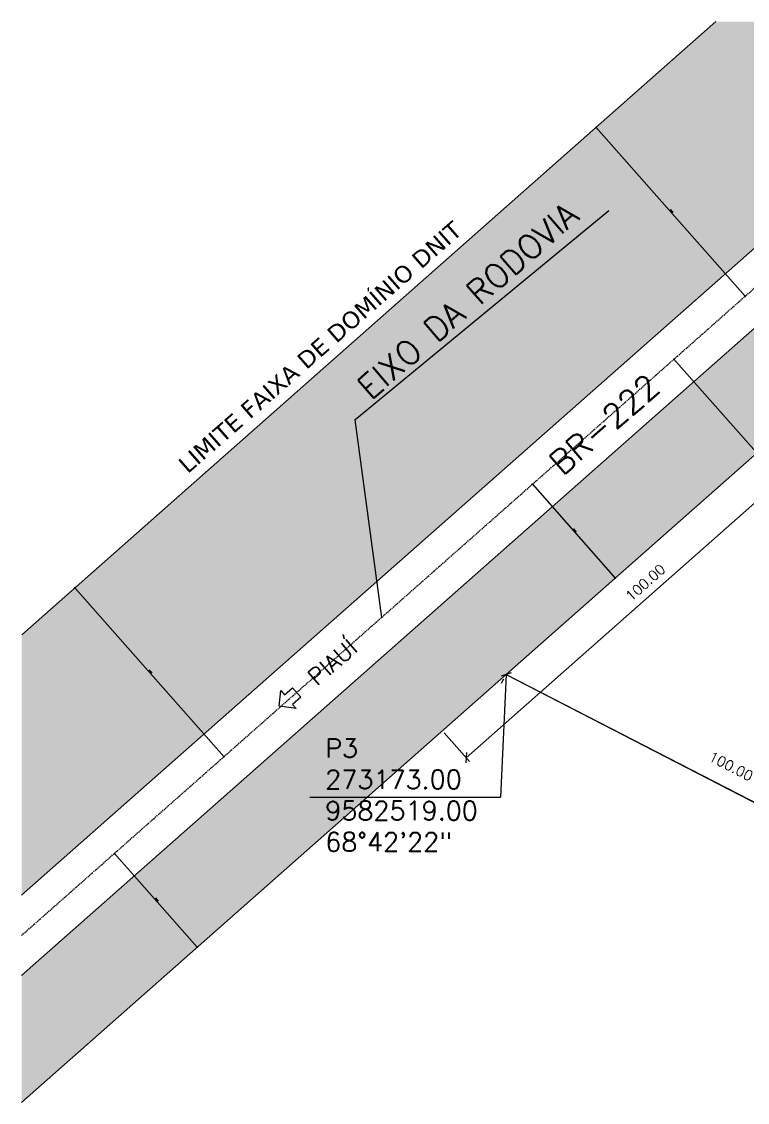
# Model space of a CAD drawing. Header units: millimetres. Extents: x 1111 to 2600, y -509 to -91.
# Drawn here: x 2299.7 to 2444.7, y -306.3 to -90.5 of the extents above; entities that cross this region are included whole.
import ezdxf

# ---------------------------------------------------------------- set-up
doc = ezdxf.new("R2010")
doc.units = ezdxf.units.MM
doc.header["$PDMODE"] = 35
doc.linetypes.add('HIDDEN', pattern=[0.375, 0.25, -0.125])
for name, color, linetype in [('ARQ-COTAS', 30, 'Continuous'), ('ARQ-PENA-01', 1, 'Continuous'), ('ARQ-PENA-05', 5, 'Continuous'), ('ARQ-TEXTO2', 2, 'Continuous'), ('ARQ-TEXTO3', 3, 'Continuous'), ('TERRENO', 6, 'Continuous')]:
    doc.layers.add(name, color=color, linetype=linetype)
doc.styles.add('Agt', font='verdana.ttf', dxfattribs={"height": 1.6})
doc.styles.add('ROMANS', font='romans')
doc.styles.add('Romans_Anot', font='romans.shx')
doc.dimstyles.new('Escala 1-100', dxfattribs={"dimtxt": 0.2, "dimasz": 0.15, "dimexe": 0.1, "dimexo": 0.2, "dimgap": 0.15, "dimtad": 1, "dimzin": 4, "dimdsep": 46, "dimtxsty": 'Romans_Anot', "dimblk": 'OBLIQUE', "dimcen": 0.25, "dimclrd": 256, "dimclre": 256, "dimclrt": 2, "dimadec": 0, "dimazin": 0, "dimtfac": 1, "dimtix": 1, "dimtmove": 2, "dimatfit": 3, "dimfxl": 0, "dimlwd": -1, "dimlwe": -1, "dimarcsym": 0})
doc.dimstyles.new('Escala 1-1000', dxfattribs={"dimscale": 10, "dimtxt": 0.2, "dimasz": 0.15, "dimexe": 0.1, "dimexo": 0.2, "dimgap": 0.15, "dimtad": 1, "dimzin": 4, "dimdsep": 46, "dimtxsty": 'Romans_Anot', "dimblk": 'OBLIQUE', "dimcen": 0.25, "dimclrd": 256, "dimclre": 256, "dimclrt": 2, "dimadec": 0, "dimazin": 0, "dimtfac": 1, "dimtix": 1, "dimtmove": 2, "dimatfit": 3, "dimfxl": 0, "dimlwd": -1, "dimlwe": -1, "dimarcsym": 0})

# ---------------------------------------------------------------- blocks, each defined once
blk = doc.blocks.new('_Oblique')
at = {"color": 0, "linetype": 'ByBlock', "lineweight": -2}
blk.add_line((-0.5, -0.5), (0.5, 0.5), dxfattribs=at)
blk = doc.blocks.new('*D413')
at = {"layer": 'ARQ-COTAS', "transparency": 16777216}
for p, q in [((2459.06, -166.35), (2464.11, -172.06)), ((2388.48, -237.5), (2463.45, -171.31)), ((2384.09, -232.53), (2389.14, -238.24))]:
    blk.add_line(p, q, dxfattribs=at)
at = {"layer": 'DEFPOINTS', "color": 0, "transparency": 16777216}
for p in [(2457.74, -164.85), (2463.45, -171.31), (2382.77, -231.03)]:
    blk.add_point(p, dxfattribs=at)
at = {"layer": 'ARQ-COTAS', "transparency": 16777216, "xscale": 1.5, "yscale": 1.5, "zscale": 1.5}
for p, rotation in [((2463.45, -171.31), 41.43890348108829), ((2388.48, -237.5), 221.4389034810883)]:
    blk.add_blockref('_Oblique', p, dxfattribs=dict(at, rotation=rotation))
at = {"layer": 'ARQ-COTAS', "color": 2, "transparency": 16777216, "insert": (2424.31, -202.53), "char_height": 2, "attachment_point": 5, "rotation": 41.4389, "style": 'Romans_Anot'}
blk.add_mtext('100.00', dxfattribs=at)
blk = doc.blocks.new('*D418')
at = {"layer": 'ARQ-COTAS', "transparency": 16777216}
for p, q in [((2395.57, -222.65), (2396.02, -221.76)), ((2396.48, -220.87), (2485.37, -266.69)), ((2484.45, -268.46), (2484.91, -267.58))]:
    blk.add_line(p, q, dxfattribs=at)
at = {"layer": 'DEFPOINTS', "color": 0, "transparency": 16777216}
for p in [(2396.48, -220.87), (2485.37, -266.69), (2485.37, -266.69)]:
    blk.add_point(p, dxfattribs=at)
at = {"layer": 'ARQ-COTAS', "transparency": 16777216, "xscale": 1.5, "yscale": 1.5, "zscale": 1.5}
for p, rotation in [((2396.48, -220.87), 152.7326999590458), ((2485.37, -266.69), 332.7326999590458)]:
    blk.add_blockref('_Oblique', p, dxfattribs=dict(at, rotation=rotation))
at = {"layer": 'ARQ-COTAS', "color": 2, "transparency": 16777216, "insert": (2441.42, -239.22), "char_height": 2, "attachment_point": 5, "rotation": 332.7327, "style": 'Romans_Anot'}
blk.add_mtext('100.00', dxfattribs=at)
blk = doc.blocks.new('*D430')
at = {"layer": 'ARQ-COTAS', "transparency": 16777216}
for p, q in [((2401.59, -183.02), (2401.65, -182.96)), ((2401.72, -182.9), (2418.28, -201.63)), ((2418.13, -201.76), (2418.21, -201.69))]:
    blk.add_line(p, q, dxfattribs=at)
at = {"layer": 'DEFPOINTS', "color": 0, "transparency": 16777216}
for p in [(2401.74, -182.89), (2418.28, -201.63), (2418.28, -201.63)]:
    blk.add_point(p, dxfattribs=at)
at = {"layer": 'ARQ-COTAS', "transparency": 16777216, "xscale": 0.15, "yscale": 0.15, "zscale": 0.15}
for p, rotation in [((2401.72, -182.9), 131.4803139421148), ((2418.28, -201.63), 311.4803139421149)]:
    blk.add_blockref('_Oblique', p, dxfattribs=dict(at, rotation=rotation))
at = {"layer": 'ARQ-COTAS', "color": 2, "transparency": 16777216, "insert": (2410.19, -192.1), "char_height": 0.2, "attachment_point": 5, "rotation": 311.4803, "style": 'Romans_Anot'}
blk.add_mtext('25.00', dxfattribs=at)
blk = doc.blocks.new('*D431')
at = {"layer": 'ARQ-COTAS', "transparency": 16777216}
for p, q in [((2414.29, -111.78), (2414.37, -111.71)), ((2444.25, -145.36), (2414.44, -111.64)), ((2444.37, -145.25), (2444.32, -145.29))]:
    blk.add_line(p, q, dxfattribs=at)
at = {"layer": 'DEFPOINTS', "color": 0, "transparency": 16777216}
for p in [(2414.44, -111.64), (2414.44, -111.64), (2444.22, -145.38)]:
    blk.add_point(p, dxfattribs=at)
at = {"layer": 'ARQ-COTAS', "transparency": 16777216, "xscale": 0.15, "yscale": 0.15, "zscale": 0.15}
for p, rotation in [((2414.44, -111.64), 131.4803139421148), ((2444.25, -145.36), 311.4803139421149)]:
    blk.add_blockref('_Oblique', p, dxfattribs=dict(at, rotation=rotation))
at = {"layer": 'ARQ-COTAS', "color": 2, "transparency": 16777216, "insert": (2429.53, -128.33), "char_height": 0.2, "attachment_point": 5, "rotation": 311.4803, "style": 'Romans_Anot'}
blk.add_mtext('45.00', dxfattribs=at)
blk = doc.blocks.new('*D415')
at = {"layer": 'ARQ-COTAS', "transparency": 16777216}
for p, q in [((2340.11, -237.29), (2310.31, -203.57)), ((2310.46, -203.44), (2310.38, -203.51)), ((2340.24, -237.18), (2340.19, -237.22))]:
    blk.add_line(p, q, dxfattribs=at)
at = {"layer": 'DEFPOINTS', "color": 0, "transparency": 16777216}
for p in [(2310.31, -203.57), (2310.31, -203.57), (2340.09, -237.31)]:
    blk.add_point(p, dxfattribs=at)
at = {"layer": 'ARQ-COTAS', "transparency": 16777216, "xscale": 0.15, "yscale": 0.15, "zscale": 0.15}
for p, rotation in [((2310.31, -203.57), 131.4803139421148), ((2340.11, -237.29), 311.4803139421149)]:
    blk.add_blockref('_Oblique', p, dxfattribs=dict(at, rotation=rotation))
at = {"layer": 'ARQ-COTAS', "color": 2, "transparency": 16777216, "insert": (2325.4, -220.27), "char_height": 0.2, "attachment_point": 5, "rotation": 311.4803, "style": 'Romans_Anot'}
blk.add_mtext('45.00', dxfattribs=at)
blk = doc.blocks.new('*D417')
at = {"layer": 'ARQ-COTAS', "transparency": 16777216}
for p, q in [((2318.08, -256.74), (2318.14, -256.69)), ((2318.21, -256.62), (2334.77, -275.35)), ((2334.92, -275.22), (2334.85, -275.29))]:
    blk.add_line(p, q, dxfattribs=at)
at = {"layer": 'DEFPOINTS', "color": 0, "transparency": 16777216}
for p in [(2318.23, -256.61), (2334.77, -275.35), (2334.77, -275.35)]:
    blk.add_point(p, dxfattribs=at)
at = {"layer": 'ARQ-COTAS', "transparency": 16777216, "xscale": 0.15, "yscale": 0.15, "zscale": 0.15}
for p, rotation in [((2318.21, -256.62), 131.4803139421148), ((2334.77, -275.35), 311.4803139421149)]:
    blk.add_blockref('_Oblique', p, dxfattribs=dict(at, rotation=rotation))
at = {"layer": 'ARQ-COTAS', "color": 2, "transparency": 16777216, "insert": (2326.68, -265.82), "char_height": 0.2, "attachment_point": 5, "rotation": 311.4803, "style": 'Romans_Anot'}
blk.add_mtext('25.00', dxfattribs=at)
blk = doc.blocks.new('*D432')
at = {"layer": 'ARQ-COTAS', "transparency": 16777216}
for p, q in [((2429.86, -158.05), (2429.94, -157.99)), ((2463.72, -196.05), (2430.01, -157.92)), ((2463.85, -195.94), (2463.8, -195.99))]:
    blk.add_line(p, q, dxfattribs=at)
at = {"layer": 'DEFPOINTS', "color": 0, "transparency": 16777216}
for p in [(2430.01, -157.92), (2430.01, -157.92), (2463.7, -196.08)]:
    blk.add_point(p, dxfattribs=at)
at = {"layer": 'ARQ-COTAS', "transparency": 16777216, "xscale": 0.15, "yscale": 0.15, "zscale": 0.15}
for p, rotation in [((2430.01, -157.92), 131.4803139421148), ((2463.72, -196.05), 311.4803139421149)]:
    blk.add_blockref('_Oblique', p, dxfattribs=dict(at, rotation=rotation))
at = {"layer": 'ARQ-COTAS', "color": 2, "transparency": 16777216, "insert": (2447.06, -176.82), "char_height": 0.2, "attachment_point": 5, "rotation": 311.4803, "style": 'Romans_Anot'}
blk.add_mtext('51.00', dxfattribs=at)

msp = doc.modelspace()

# ---------------------------------------------------------------- hatches: boundary and pattern name
h = msp.add_hatch()
h.set_pattern_fill('DOTS', color=256, scale=2, angle=-0.00936, style=0)
h.set_pattern_definition([(359.990636837, (-271828.793, -9582759.5487), (1.588018831, 3.1747405315), [0, -3.175])])
h.paths.add_polyline_path([(2299.674, -306.337), (2299.678, -280.989), (2515.422, -90.525), (2544.125, -90.529)])
h.paths.add_polyline_path([(2299.681, -264.979), (2299.689, -212.948), (2438.376, -90.512), (2497.293, -90.522)])

# ---------------------------------------------------------------- linework, layer by layer
at = {"layer": 'ARQ-COTAS', "linetype": 'Continuous'}
for p, q in [((2366.241, -170.002), (2417.03, -128.26)), ((2366.241, -170.002), (2371.601, -209.49)), ((2396.482, -220.873), (2395.356, -245.362)), ((2357.276, -245.356), (2395.356, -245.362))]:
    msp.add_line(p, q, dxfattribs=at)
at = {"layer": 'ARQ-PENA-01'}
for p, q in [((2299.678, -280.989), (2515.422, -90.525)), ((2299.681, -264.979), (2497.293, -90.522))]:
    msp.add_line(p, q, dxfattribs=at)
at = {"layer": 'ARQ-PENA-01', "linetype": 'HIDDEN'}
msp.add_line((2299.68, -272.984), (2506.358, -90.523), dxfattribs=at)
at = {"layer": 'ARQ-PENA-05'}
for p, q in [((2299.674, -306.337), (2544.125, -90.529)), ((2299.689, -212.948), (2438.376, -90.512))]:
    msp.add_line(p, q, dxfattribs=at)
at = {"layer": 'ARQ-TEXTO3'}
msp.add_lwpolyline([(2352.182, -224.955), (2353.815, -223.536), (2355.461, -225.43), (2353.828, -226.849), (2354.559, -227.691), (2351.121, -227.237), (2351.45, -224.114)], close=True, dxfattribs=at)
at = {"layer": 'TERRENO'}
for q in [(2471.448, -154.691), (2485.37, -266.687)]:
    msp.add_line((2396.482, -220.873), q, dxfattribs=at)

# ---------------------------------------------------------------- texts
at = {"color": 7, "lineweight": 0, "insert": (2359.308, -155.542), "char_height": 3.375, "attachment_point": 5, "rotation": 41.22498, "style": 'Agt'}
msp.add_mtext('\\A1;LIMITE FAIXA DE DOMÍNIO DNIT', dxfattribs=at)
at = {"layer": 'ARQ-TEXTO2', "insert": (2360.338, -233.727), "char_height": 3.744, "attachment_point": 1, "rotation": 359.99064, "style": 'ROMANS'}
msp.add_mtext('P3\\P{\\C2;273173.00\\P9582519.00\\P68°42\'22"}', dxfattribs=at)
at = {"layer": 'ARQ-TEXTO3', "attachment_point": 5, "rotation": 40.99064, "style": 'ROMANS'}
for s, insert, char_height in [('EIXO DA RODOVIA', (2388.824, -146.223), 4.8), ('BR-222', (2416.095, -170.93), 4.8), ('PIAUÍ', (2361.797, -218.435), 3.36)]:
    msp.add_mtext(s, dxfattribs=dict(at, insert=insert, char_height=char_height))

# ---------------------------------------------------------------- dimensions: what is measured, and where the dimension line sits
at = {"layer": 'ARQ-COTAS'}
for base, p1, p2, picture, middle in [((2414.44, -111.643), (2444.222, -145.378), (2414.44, -111.643), '*D431', (2429.53, -128.335)), ((2418.281, -201.628), (2401.735, -182.887), (2418.281, -201.628), '*D430', (2410.188, -192.098)), ((2310.307, -203.575), (2340.089, -237.31), (2310.307, -203.575), '*D415', (2325.397, -220.266)), ((2334.771, -275.353), (2318.225, -256.612), (2334.771, -275.353), '*D417', (2326.678, -265.823))]:
    dim = msp.add_linear_dim(base=base, p1=p1, p2=p2, angle=131.48031, dimstyle='Escala 1-100', dxfattribs=at)
    dim.commit()
    dim.dimension.update_dxf_attribs({"geometry": picture, "text_midpoint": middle})
dim = msp.add_linear_dim(base=(2430.013, -157.922), p1=(2463.697, -196.077), p2=(2430.013, -157.922), angle=131.48031, text='51.00', dimstyle='Escala 1-100', dxfattribs=at)
dim.commit()
dim.dimension.update_dxf_attribs({"geometry": '*D432', "text_midpoint": (2447.056, -176.822)})
dim = msp.add_aligned_dim(p1=(2382.771, -231.028), p2=(2457.737, -164.846), distance=-8.626, dimstyle='Escala 1-1000', dxfattribs=at)
dim.commit()
dim.dimension.update_dxf_attribs({"geometry": '*D413', "text_midpoint": (2424.309, -202.53)})
dim = msp.add_linear_dim(base=(2485.37, -266.687), p1=(2396.482, -220.873), p2=(2485.37, -266.687), angle=332.7327, dimstyle='Escala 1-1000', dxfattribs=at)
dim.commit()
dim.dimension.update_dxf_attribs({"geometry": '*D418', "text_midpoint": (2441.416, -239.219), "dimtype": 161})

doc.saveas('drawing.dxf')
